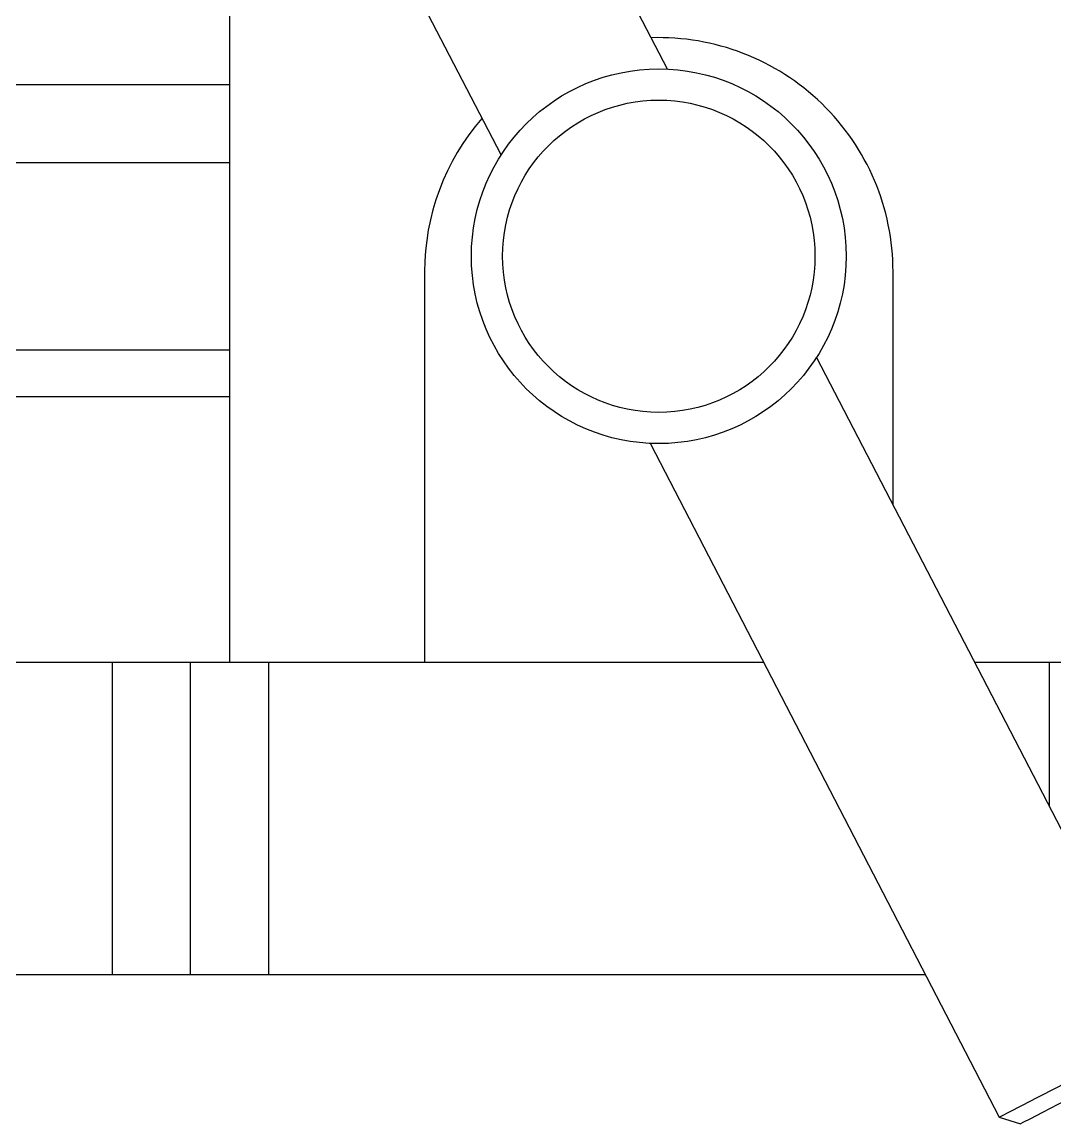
# Model space of a CAD drawing. Header units: millimetres. Extents: x 0 to 841, y 0 to 594.
# Drawn here: x 247.2 to 313.3, y 339.9 to 410.4 of the extents above; entities that cross this region are included whole.
import ezdxf

# ---------------------------------------------------------------- set-up
doc = ezdxf.new("R2010")
doc.units = ezdxf.units.MM

msp = doc.modelspace()

# ---------------------------------------------------------------- linework, layer by layer
at = {"color": 7, "linetype": 'Continuous', "lineweight": 25}
for p, q in [((288.499, 407.423), (266.146, 450.586)), ((255.49, 445.068), (277.825, 401.941)), ((260.45, 411.436), (260.45, 369.436)), ((168.45, 406.436), (260.45, 406.436)), ((235.742, 401.436), (260.45, 401.436)), ((272.95, 394.436), (272.95, 369.436)), ((302.95, 379.519), (302.95, 394.436)), ((235.742, 389.436), (260.45, 389.436)), ((320.411, 345.804), (298.057, 388.967)), ((260.45, 386.436), (228.45, 386.436)), ((287.42, 383.412), (309.755, 340.286)), ((135.45, 369.436), (252.95, 369.436)), ((252.95, 369.436), (252.95, 349.436)), ((252.95, 369.436), (257.95, 369.436)), ((257.95, 369.436), (257.95, 349.436)), ((257.95, 369.436), (262.95, 369.436)), ((262.95, 369.436), (262.95, 349.436)), ((262.95, 369.436), (294.659, 369.436)), ((308.172, 369.436), (312.95, 369.436)), ((312.95, 369.436), (317.95, 369.436)), ((135.45, 349.436), (252.95, 349.436)), ((252.95, 349.436), (257.95, 349.436)), ((257.95, 349.436), (262.95, 349.436)), ((262.95, 349.436), (305.016, 349.436)), ((309.755, 340.286), (311.103, 339.857))]:
    msp.add_line(p, q, dxfattribs=at)
at = {"color": 8, "linetype": 'Continuous', "lineweight": 25}
msp.add_line((312.95, 369.436), (312.95, 360.21), dxfattribs=at)
at = {"color": 7, "linetype": 'Continuous', "lineweight": 25, "flags": 128}
for points in [[(309.755, 340.286), (309.923, 340.372), (310.414, 340.627), (311.199, 341.033), (312.228, 341.566), (313.437, 342.192), (314.749, 342.872), (316.081, 343.562), (317.352, 344.22), (318.479, 344.804), (319.393, 345.277), (320.037, 345.61), (320.369, 345.782), (320.411, 345.804)], [(319.983, 344.456), (319.942, 344.435), (319.615, 344.266), (318.987, 343.94), (318.103, 343.483), (317.03, 342.927), (315.846, 342.314), (314.64, 341.689), (313.5, 341.099), (312.512, 340.587), (311.749, 340.192), (311.268, 339.943), (311.103, 339.857)]]:
    msp.add_lwpolyline(points, dxfattribs=at)
at = {"color": 7, "linetype": 'Continuous', "lineweight": 25}
for radius in [12, 10]:
    msp.add_circle((287.95, 395.436), radius, dxfattribs=at)
for start, end in [(0, 91.86974), (139.05411, 180)]:
    msp.add_arc((287.95, 394.436), 15, start, end, dxfattribs=at)

doc.saveas('drawing.dxf')
